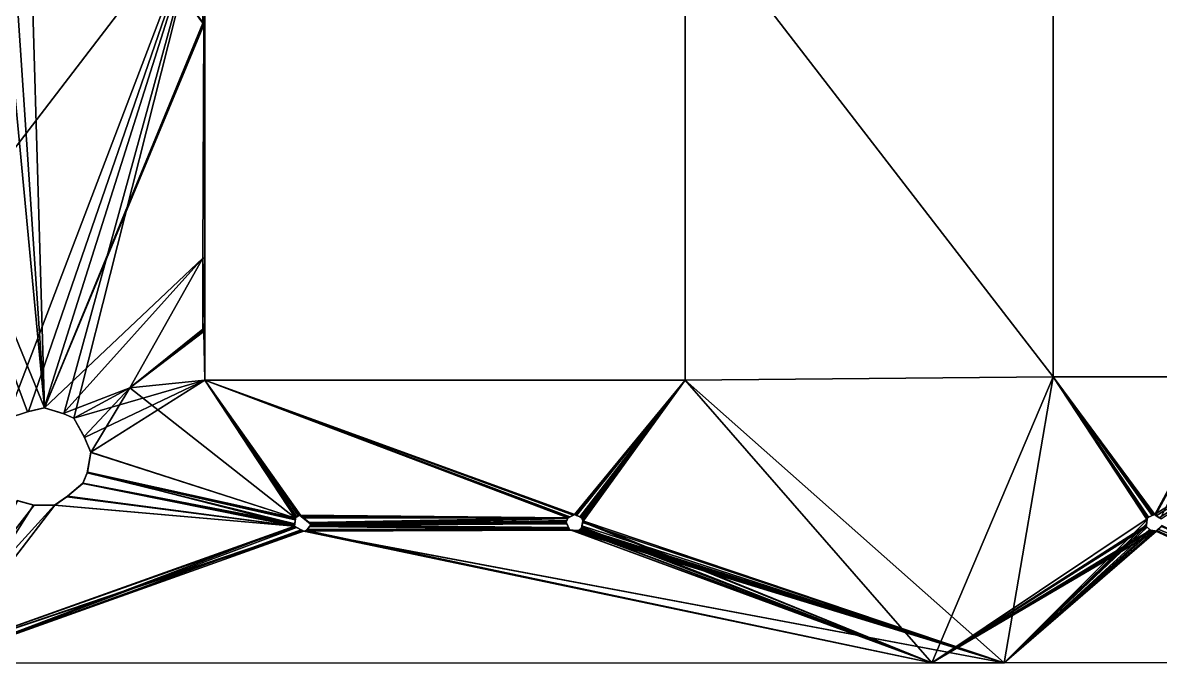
# Model space of a CAD drawing. Extents: x -24027 to 8739, y -18642 to 13672.
# Drawn here: x -15820 to -4729, y -18640 to -12393 of the extents above; entities that cross this region are included whole.
import ezdxf

# ---------------------------------------------------------------- set-up
doc = ezdxf.new("R2010")
doc.units = 0
doc.layers.get('0').update_dxf_attribs({"linetype": 'CONTINUOUS'})

msp = doc.modelspace()

# ---------------------------------------------------------------- linework, layer by layer
at = {"color": 7}
for points in [[(-15609, -16149, -4435), (-16196, -9947, -4435), (-17634, -11195, -4435), (-15609, -16149, -4435)], [(-15609, -16149, -4435), (-16021, -9993, -4435), (-16196, -9947, -4435), (-15609, -16149, -4435)], [(-16021, -9993, -4435), (-15609, -16149, -4435), (-15787, -10047, -4435), (-16021, -9993, -4435)], [(-14063, -12387, -4435), (-15787, -10047, -4435), (-14063, -12398, -4435), (-14063, -12387, -4435)], [(-15609, -16149, -4435), (-14063, -12398, -4435), (-15787, -10047, -4435), (-15609, -16149, -4435)], [(-15773, -16187, -4435), (-15609, -16149, -4435), (-17634, -11195, -4435), (-15773, -16187, -4435)], [(-15773, -16187, -4435), (-17634, -11195, -4435), (-15971, -16254, -4435), (-15773, -16187, -4435)], [(-17634, -15880, -3442), (-14045, -11195, -3442), (-15972, -16254, -3442), (-17634, -15880, -3442)], [(-17634, -11195, -3442), (-14045, -11195, -3442), (-17634, -15880, -3442), (-17634, -11195, -3442)], [(-15764, -16184, -3442), (-15972, -16254, -3442), (-14045, -11195, -3442), (-15764, -16184, -3442)], [(-15612, -16149, -3442), (-15764, -16184, -3442), (-14045, -11195, -3442), (-15612, -16149, -3442)], [(-15612, -16149, -3442), (-14045, -11195, -3442), (-15419, -16206, -3442), (-15612, -16149, -3442)], [(-15419, -16206, -3442), (-14045, -11195, -3442), (-15323, -16249, -3442), (-15419, -16206, -3442)], [(-14045, -15880, -3442), (-15323, -16249, -3442), (-14045, -11195, -3442), (-14045, -15880, -3442)], [(-14045, -15880, -3442), (-14045, -11195, -3442), (-14045, -12398, -4146), (-14045, -15880, -3442)], [(-14045, -12326, -4146), (-14045, -12398, -4146), (-14045, -11195, -3442), (-14045, -12326, -4146)], [(-5772, -11162, -3442), (-5772, -15846, -3442), (-9361, -11195, -3442), (-5772, -11162, -3442)], [(-5772, -11162, -4435), (-9361, -11195, -4435), (-5772, -15846, -4435), (-5772, -11162, -4435)], [(-9361, -15880, -3442), (-9361, -11195, -3442), (-5772, -15846, -3442), (-9361, -15880, -3442)], [(-9361, -15880, -4435), (-5772, -15846, -4435), (-9361, -11195, -4435), (-9361, -15880, -4435)], [(-9361, -11195, -3442), (-9361, -15880, -3442), (-9361, -15880, -4435), (-9361, -11195, -3442)], [(-9361, -11195, -3442), (-9361, -15880, -4435), (-9361, -11195, -4435), (-9361, -11195, -3442)], [(-5772, -11162, -4435), (-5772, -15846, -4435), (-5772, -15846, -3442), (-5772, -11162, -4435)], [(-5772, -11162, -4435), (-5772, -15846, -3442), (-5772, -11162, -3442), (-5772, -11162, -4435)], [(-14063, -12398, -4374), (-14063, -11696, -4373), (-14063, -12387, -4435), (-14063, -12398, -4374)], [(-14063, -12398, -4374), (-14045, -12326, -4146), (-14063, -11696, -4373), (-14063, -12398, -4374)], [(-14063, -12398, -4435), (-15609, -16149, -4435), (-14062, -12399, -4435), (-14063, -12398, -4435)], [(-14062, -12399, -4435), (-15609, -16149, -4435), (-14056, -12414, -4435), (-14062, -12399, -4435)], [(-14063, -14689, -4435), (-14056, -12414, -4435), (-15609, -16149, -4435), (-14063, -14689, -4435)], [(-14045, -12398, -4146), (-14045, -12326, -4146), (-14063, -12398, -4374), (-14045, -12398, -4146)], [(-14063, -12398, -4435), (-14063, -12398, -4374), (-14063, -12387, -4435), (-14063, -12398, -4435)], [(-14045, -12398, -4146), (-14063, -12398, -4374), (-14045, -12412, -4224), (-14045, -12398, -4146)], [(-14062, -12399, -4435), (-14063, -12398, -4374), (-14063, -12398, -4435), (-14062, -12399, -4435)], [(-14063, -12398, -4374), (-14062, -12399, -4435), (-14057, -12413, -4377), (-14063, -12398, -4374)], [(-14057, -12413, -4377), (-14045, -12412, -4224), (-14063, -12398, -4374), (-14057, -12413, -4377)], [(-14046, -14689, -4435), (-14056, -12414, -4435), (-14063, -14689, -4435), (-14046, -14689, -4435)], [(-14056, -12414, -4435), (-14057, -12413, -4377), (-14062, -12399, -4435), (-14056, -12414, -4435)], [(-14045, -12413, -4412), (-14045, -12412, -4228), (-14057, -12413, -4377), (-14045, -12413, -4412)], [(-14045, -12412, -4224), (-14057, -12413, -4377), (-14045, -12412, -4228), (-14045, -12412, -4224)], [(-14057, -12413, -4377), (-14045, -12413, -4423), (-14045, -12413, -4412), (-14057, -12413, -4377)], [(-14056, -12414, -4435), (-14057, -12413, -4377), (-14056, -12414, -4435), (-14056, -12414, -4435)], [(-14056, -12414, -4435), (-14057, -12413, -4377), (-14056, -12414, -4435), (-14056, -12414, -4435)], [(-14057, -12413, -4377), (-14056, -12414, -4435), (-14045, -12413, -4423), (-14057, -12413, -4377)], [(-14045, -14689, -4435), (-14045, -12413, -4435), (-14056, -12414, -4435), (-14045, -14689, -4435)], [(-14045, -12413, -4435), (-14045, -12413, -4423), (-14056, -12414, -4435), (-14045, -12413, -4435)], [(-14056, -12414, -4435), (-14045, -14689, -4435), (-14056, -12414, -4435), (-14056, -12414, -4435)], [(-14056, -12414, -4435), (-14056, -12414, -4435), (-14045, -14689, -4435), (-14056, -12414, -4435)], [(-14045, -14689, -4435), (-14056, -12414, -4435), (-14046, -14689, -4435), (-14045, -14689, -4435)], [(-14045, -15880, -3442), (-14045, -12398, -4146), (-14045, -14689, -4145), (-14045, -15880, -3442)], [(-14045, -12412, -4224), (-14045, -14689, -4145), (-14045, -12398, -4146), (-14045, -12412, -4224)], [(-14045, -12412, -4228), (-14045, -14689, -4145), (-14045, -12412, -4224), (-14045, -12412, -4228)], [(-14045, -12413, -4412), (-14045, -14689, -4435), (-14045, -12412, -4228), (-14045, -12413, -4412)], [(-14045, -14689, -4145), (-14045, -12412, -4228), (-14045, -14689, -4435), (-14045, -14689, -4145)], [(-14045, -12413, -4423), (-14045, -14689, -4435), (-14045, -12413, -4412), (-14045, -12413, -4423)], [(-14045, -12413, -4435), (-14045, -14689, -4435), (-14045, -12413, -4423), (-14045, -12413, -4435)], [(-15609, -16149, -4435), (-15426, -16203, -4435), (-14063, -14689, -4435), (-15609, -16149, -4435)], [(-14063, -14689, -4435), (-15426, -16203, -4435), (-14776, -15955, -4435), (-14063, -14689, -4435)], [(-14776, -15955, -4435), (-14063, -15380, -4435), (-14063, -14689, -4435), (-14776, -15955, -4435)], [(-14045, -14689, -4145), (-14063, -14689, -4373), (-14045, -15319, -4146), (-14045, -14689, -4145)], [(-14063, -14689, -4435), (-14063, -14689, -4373), (-14046, -14689, -4435), (-14063, -14689, -4435)], [(-14063, -15391, -4374), (-14045, -15319, -4146), (-14063, -14689, -4373), (-14063, -15391, -4374)], [(-14063, -15391, -4374), (-14063, -14689, -4373), (-14063, -15380, -4435), (-14063, -15391, -4374)], [(-14063, -14689, -4435), (-14063, -15380, -4435), (-14063, -14689, -4373), (-14063, -14689, -4435)], [(-14046, -14689, -4435), (-14063, -14689, -4373), (-14045, -14689, -4435), (-14046, -14689, -4435)], [(-14063, -14689, -4373), (-14045, -14689, -4145), (-14045, -14689, -4435), (-14063, -14689, -4373)], [(-14045, -15880, -3442), (-14045, -14689, -4145), (-14045, -15319, -4146), (-14045, -15880, -3442)], [(-14776, -15955, -4435), (-14063, -15391, -4435), (-14063, -15380, -4435), (-14776, -15955, -4435)], [(-14063, -15391, -4435), (-14776, -15955, -4435), (-14057, -15405, -4435), (-14063, -15391, -4435)], [(-14057, -15405, -4435), (-14776, -15955, -4435), (-14056, -15405, -4435), (-14057, -15405, -4435)], [(-14045, -15880, -4435), (-14056, -15405, -4435), (-14776, -15955, -4435), (-14045, -15880, -4435)], [(-14045, -15391, -4146), (-14045, -15319, -4146), (-14063, -15391, -4374), (-14045, -15391, -4146)], [(-14063, -15391, -4435), (-14063, -15391, -4374), (-14063, -15380, -4435), (-14063, -15391, -4435)], [(-14045, -15391, -4146), (-14063, -15391, -4374), (-14045, -15404, -4224), (-14045, -15391, -4146)], [(-14063, -15391, -4374), (-14063, -15391, -4435), (-14057, -15405, -4377), (-14063, -15391, -4374)], [(-14057, -15405, -4435), (-14057, -15405, -4377), (-14063, -15391, -4435), (-14057, -15405, -4435)], [(-14045, -15404, -4224), (-14063, -15391, -4374), (-14057, -15405, -4377), (-14045, -15404, -4224)], [(-14045, -15404, -4224), (-14057, -15405, -4377), (-14045, -15405, -4245), (-14045, -15404, -4224)], [(-14056, -15405, -4435), (-14057, -15405, -4377), (-14057, -15405, -4435), (-14056, -15405, -4435)], [(-14057, -15405, -4377), (-14056, -15405, -4435), (-14045, -15405, -4416), (-14057, -15405, -4377)], [(-14057, -15405, -4377), (-14045, -15405, -4416), (-14045, -15405, -4245), (-14057, -15405, -4377)], [(-14045, -15880, -4435), (-14045, -15406, -4435), (-14056, -15405, -4435), (-14045, -15880, -4435)], [(-14045, -15406, -4435), (-14045, -15405, -4416), (-14056, -15405, -4435), (-14045, -15406, -4435)], [(-14045, -15391, -4146), (-14045, -15880, -3442), (-14045, -15319, -4146), (-14045, -15391, -4146)], [(-14045, -15404, -4224), (-14045, -15880, -4435), (-14045, -15391, -4146), (-14045, -15404, -4224)], [(-14045, -15880, -3442), (-14045, -15391, -4146), (-14045, -15880, -4435), (-14045, -15880, -3442)], [(-14045, -15405, -4245), (-14045, -15880, -4435), (-14045, -15404, -4224), (-14045, -15405, -4245)], [(-14045, -15405, -4245), (-14045, -15405, -4416), (-14045, -15880, -4435), (-14045, -15405, -4245)], [(-14045, -15406, -4435), (-14045, -15880, -4435), (-14045, -15405, -4416), (-14045, -15406, -4435)], [(-5772, -15846, -3442), (-6252, -18636, -3442), (-9361, -15880, -3442), (-5772, -15846, -3442)], [(-5772, -15846, -4435), (-9361, -15880, -4435), (-6955, -18636, -4435), (-5772, -15846, -4435)], [(-6955, -18636, -4435), (-4857, -17231, -4435), (-5772, -15846, -4435), (-6955, -18636, -4435)], [(-5772, -15846, -3442), (-4858, -17240, -3442), (-6252, -18636, -3442), (-5772, -15846, -3442)], [(-5772, -15846, -3442), (-4844, -17216, -3442), (-4853, -17221, -3442), (-5772, -15846, -3442)], [(-4807, -17200, -3442), (-5772, -15846, -3442), (-4786, -17190, -3442), (-4807, -17200, -3442)], [(-4844, -17216, -3442), (-5772, -15846, -3442), (-4807, -17200, -3442), (-4844, -17216, -3442)], [(-4858, -17240, -3442), (-5772, -15846, -3442), (-4853, -17221, -3442), (-4858, -17240, -3442)], [(-2593, -15846, -3442), (-4786, -17190, -3442), (-5772, -15846, -3442), (-2593, -15846, -3442)], [(-4791, -17194, -4435), (-4782, -17190, -4435), (-5772, -15846, -4435), (-4791, -17194, -4435)], [(-4058, -15846, -4435), (-5772, -15846, -4435), (-4782, -17190, -4435), (-4058, -15846, -4435)], [(-4850, -17220, -4435), (-5772, -15846, -4435), (-4854, -17222, -4435), (-4850, -17220, -4435)], [(-4850, -17220, -4435), (-4791, -17194, -4435), (-5772, -15846, -4435), (-4850, -17220, -4435)], [(-4854, -17222, -4435), (-5772, -15846, -4435), (-4857, -17231, -4435), (-4854, -17222, -4435)], [(-2593, -15846, -3442), (-5772, -15846, -3442), (-4044, -15846, -4347), (-2593, -15846, -3442)], [(-5772, -15846, -3442), (-5772, -15846, -4435), (-4044, -15846, -4347), (-5772, -15846, -3442)], [(-4044, -15846, -4347), (-5772, -15846, -4435), (-4058, -15846, -4433), (-4044, -15846, -4347)], [(-4058, -15846, -4435), (-4058, -15846, -4433), (-5772, -15846, -4435), (-4058, -15846, -4435)], [(-4786, -17190, -3442), (-2593, -15846, -3442), (-4769, -17202, -3442), (-4786, -17190, -3442)], [(-4058, -15847, -4435), (-4058, -15846, -4435), (-4782, -17190, -4435), (-4058, -15847, -4435)], [(-4782, -17190, -4435), (-4044, -15858, -4435), (-4058, -15847, -4435), (-4782, -17190, -4435)], [(-4782, -17190, -4435), (-4774, -17195, -4435), (-4044, -15858, -4435), (-4782, -17190, -4435)], [(-4774, -17195, -4435), (-4726, -17227, -4435), (-4044, -15858, -4435), (-4774, -17195, -4435)], [(-4738, -17222, -3442), (-4769, -17202, -3442), (-2593, -15846, -3442), (-4738, -17222, -3442)], [(-4716, -17231, -3442), (-4738, -17222, -3442), (-2593, -15846, -3442), (-4716, -17231, -3442)], [(-15323, -16250, -4435), (-14776, -15955, -4435), (-15426, -16203, -4435), (-15323, -16250, -4435)], [(-15218, -16439, -3442), (-15323, -16249, -3442), (-14045, -15880, -3442), (-15218, -16439, -3442)], [(-15323, -16250, -4435), (-15222, -16430, -4435), (-14776, -15955, -4435), (-15323, -16250, -4435)], [(-15156, -16583, -4435), (-14776, -15955, -4435), (-15222, -16430, -4435), (-15156, -16583, -4435)], [(-14045, -15880, -3442), (-15156, -16581, -3442), (-15218, -16439, -3442), (-14045, -15880, -3442)], [(-15156, -16581, -3442), (-14045, -15880, -3442), (-13161, -17225, -3442), (-15156, -16581, -3442)], [(-14776, -15955, -4435), (-15156, -16583, -4435), (-13161, -17224, -4435), (-14776, -15955, -4435)], [(-14776, -15955, -4435), (-13161, -17224, -4435), (-14045, -15880, -4435), (-14776, -15955, -4435)], [(-9361, -15880, -4435), (-14045, -15880, -4435), (-10438, -17190, -4435), (-9361, -15880, -4435)], [(-10444, -17192, -4435), (-10438, -17190, -4435), (-14045, -15880, -4435), (-10444, -17192, -4435)], [(-14045, -15880, -4435), (-13121, -17196, -4435), (-10504, -17222, -4435), (-14045, -15880, -4435)], [(-10504, -17222, -4435), (-10496, -17218, -4435), (-14045, -15880, -4435), (-10504, -17222, -4435)], [(-10496, -17218, -4435), (-10444, -17192, -4435), (-14045, -15880, -4435), (-10496, -17218, -4435)], [(-13149, -17213, -3442), (-13158, -17221, -3442), (-14045, -15880, -3442), (-13149, -17213, -3442)], [(-14045, -15880, -3442), (-10503, -17221, -3442), (-13113, -17196, -3442), (-14045, -15880, -3442)], [(-13133, -17201, -3442), (-14045, -15880, -3442), (-13113, -17196, -3442), (-13133, -17201, -3442)], [(-13133, -17201, -3442), (-13149, -17213, -3442), (-14045, -15880, -3442), (-13133, -17201, -3442)], [(-13158, -17221, -3442), (-13161, -17225, -3442), (-14045, -15880, -3442), (-13158, -17221, -3442)], [(-10503, -17221, -3442), (-14045, -15880, -3442), (-10485, -17212, -3442), (-10503, -17221, -3442)], [(-10485, -17212, -3442), (-14045, -15880, -3442), (-10452, -17196, -3442), (-10485, -17212, -3442)], [(-10439, -17190, -3442), (-10452, -17196, -3442), (-14045, -15880, -3442), (-10439, -17190, -3442)], [(-14045, -15880, -3442), (-9361, -15880, -3442), (-10439, -17190, -3442), (-14045, -15880, -3442)], [(-13160, -17222, -4435), (-14045, -15880, -4435), (-13161, -17224, -4435), (-13160, -17222, -4435)], [(-13156, -17219, -4435), (-14045, -15880, -4435), (-13160, -17222, -4435), (-13156, -17219, -4435)], [(-13130, -17198, -4435), (-14045, -15880, -4435), (-13156, -17219, -4435), (-13130, -17198, -4435)], [(-13130, -17198, -4435), (-13121, -17196, -4435), (-14045, -15880, -4435), (-13130, -17198, -4435)], [(-14045, -15880, -4435), (-9361, -15880, -4435), (-14045, -15880, -3442), (-14045, -15880, -4435)], [(-9361, -15880, -3442), (-14045, -15880, -3442), (-9361, -15880, -4435), (-9361, -15880, -3442)], [(-10439, -17190, -3442), (-9361, -15880, -3442), (-10421, -17198, -3442), (-10439, -17190, -3442)], [(-10438, -17190, -4435), (-10430, -17194, -4435), (-9361, -15880, -4435), (-10438, -17190, -4435)], [(-10380, -17217, -4435), (-9361, -15880, -4435), (-10430, -17194, -4435), (-10380, -17217, -4435)], [(-10389, -17213, -3442), (-10421, -17198, -3442), (-9361, -15880, -3442), (-10389, -17213, -3442)], [(-9361, -15880, -3442), (-10371, -17223, -3442), (-10389, -17213, -3442), (-9361, -15880, -3442)], [(-10380, -17217, -4435), (-10372, -17221, -4435), (-9361, -15880, -4435), (-10380, -17217, -4435)], [(-10370, -17226, -4435), (-9361, -15880, -4435), (-10372, -17221, -4435), (-10370, -17226, -4435)], [(-9361, -15880, -3442), (-10366, -17234, -3442), (-10371, -17223, -3442), (-9361, -15880, -3442)], [(-10370, -17226, -4435), (-10356, -17256, -4435), (-9361, -15880, -4435), (-10370, -17226, -4435)], [(-10366, -17234, -3442), (-9361, -15880, -3442), (-10358, -17252, -3442), (-10366, -17234, -3442)], [(-6252, -18636, -3442), (-10358, -17252, -3442), (-9361, -15880, -3442), (-6252, -18636, -3442)], [(-10356, -17256, -4435), (-6955, -18636, -4435), (-9361, -15880, -4435), (-10356, -17256, -4435)], [(-15764, -16184, -3442), (-15773, -16187, -4435), (-15972, -16254, -3442), (-15764, -16184, -3442)], [(-15971, -16254, -4435), (-15972, -16254, -3442), (-15773, -16187, -4435), (-15971, -16254, -4435)], [(-15773, -16187, -4435), (-15764, -16184, -3442), (-15609, -16149, -4435), (-15773, -16187, -4435)], [(-15612, -16149, -3442), (-15609, -16149, -4435), (-15764, -16184, -3442), (-15612, -16149, -3442)], [(-15419, -16206, -3442), (-15426, -16203, -4435), (-15612, -16149, -3442), (-15419, -16206, -3442)], [(-15609, -16149, -4435), (-15612, -16149, -3442), (-15426, -16203, -4435), (-15609, -16149, -4435)], [(-15426, -16203, -4435), (-15419, -16206, -3442), (-15323, -16250, -4435), (-15426, -16203, -4435)], [(-15323, -16249, -3442), (-15323, -16250, -4435), (-15419, -16206, -3442), (-15323, -16249, -3442)], [(-15323, -16250, -4435), (-15323, -16249, -3442), (-15222, -16430, -4435), (-15323, -16250, -4435)], [(-15218, -16439, -3442), (-15222, -16430, -4435), (-15323, -16249, -3442), (-15218, -16439, -3442)], [(-15222, -16430, -4435), (-15218, -16439, -3442), (-15156, -16583, -4435), (-15222, -16430, -4435)], [(-15156, -16581, -3442), (-15156, -16583, -4435), (-15218, -16439, -3442), (-15156, -16581, -3442)], [(-15192, -16782, -3442), (-15190, -16775, -4435), (-15156, -16581, -3442), (-15192, -16782, -3442)], [(-15192, -16782, -3442), (-15156, -16581, -3442), (-13161, -17225, -3442), (-15192, -16782, -3442)], [(-15156, -16583, -4435), (-15156, -16581, -3442), (-15190, -16775, -4435), (-15156, -16583, -4435)], [(-15156, -16583, -4435), (-15190, -16775, -4435), (-13161, -17224, -4435), (-15156, -16583, -4435)], [(-15190, -16775, -4435), (-15192, -16782, -3442), (-15234, -16886, -4435), (-15190, -16775, -4435)], [(-15190, -16775, -4435), (-15234, -16886, -4435), (-13169, -17294, -4435), (-15190, -16775, -4435)], [(-15233, -16885, -3442), (-15234, -16886, -4435), (-15192, -16782, -3442), (-15233, -16885, -3442)], [(-15233, -16885, -3442), (-15192, -16782, -3442), (-13168, -17280, -3442), (-15233, -16885, -3442)], [(-13161, -17225, -3442), (-13164, -17240, -3442), (-15192, -16782, -3442), (-13161, -17225, -3442)], [(-13164, -17240, -3442), (-13168, -17280, -3442), (-15192, -16782, -3442), (-13164, -17240, -3442)], [(-13162, -17231, -4435), (-13161, -17224, -4435), (-15190, -16775, -4435), (-13162, -17231, -4435)], [(-13169, -17294, -4435), (-13162, -17231, -4435), (-15190, -16775, -4435), (-13169, -17294, -4435)], [(-15391, -17016, -3442), (-15385, -17011, -4435), (-15233, -16885, -3442), (-15391, -17016, -3442)], [(-15391, -17016, -3442), (-15233, -16885, -3442), (-13170, -17302, -3442), (-15391, -17016, -3442)], [(-15234, -16886, -4435), (-15233, -16885, -3442), (-15385, -17011, -4435), (-15234, -16886, -4435)], [(-15385, -17011, -4435), (-13170, -17304, -4435), (-15234, -16886, -4435), (-15385, -17011, -4435)], [(-13170, -17304, -4435), (-13169, -17294, -4435), (-15234, -16886, -4435), (-13170, -17304, -4435)], [(-13168, -17280, -3442), (-13170, -17302, -3442), (-15233, -16885, -3442), (-13168, -17280, -3442)], [(-15873, -17053, -4435), (-16910, -18640, -4435), (-15708, -17099, -4435), (-15873, -17053, -4435)], [(-15715, -17099, -3442), (-16691, -18640, -3442), (-15869, -17055, -3442), (-15715, -17099, -3442)], [(-15869, -17055, -3442), (-15873, -17053, -4435), (-15715, -17099, -3442), (-15869, -17055, -3442)], [(-15708, -17099, -4435), (-15715, -17099, -3442), (-15873, -17053, -4435), (-15708, -17099, -4435)], [(-15385, -17011, -4435), (-15391, -17016, -3442), (-15511, -17099, -4435), (-15385, -17011, -4435)], [(-15385, -17011, -4435), (-15511, -17099, -4435), (-13170, -17304, -4435), (-15385, -17011, -4435)], [(-15508, -17099, -3442), (-15511, -17099, -4435), (-15391, -17016, -3442), (-15508, -17099, -3442)], [(-15391, -17016, -3442), (-13170, -17302, -3442), (-15508, -17099, -3442), (-15391, -17016, -3442)], [(-15511, -17099, -4435), (-15708, -17099, -4435), (-16910, -18640, -4435), (-15511, -17099, -4435)], [(-15511, -17099, -4435), (-16910, -18640, -4435), (-13170, -17304, -4435), (-15511, -17099, -4435)], [(-15715, -17099, -3442), (-15508, -17099, -3442), (-16691, -18640, -3442), (-15715, -17099, -3442)], [(-15508, -17099, -3442), (-13170, -17302, -3442), (-16691, -18640, -3442), (-15508, -17099, -3442)], [(-15715, -17099, -3442), (-15708, -17099, -4435), (-15508, -17099, -3442), (-15715, -17099, -3442)], [(-15511, -17099, -4435), (-15508, -17099, -3442), (-15708, -17099, -4435), (-15511, -17099, -4435)], [(-10452, -17196, -3442), (-10439, -17190, -3442), (-10444, -17192, -4435), (-10452, -17196, -3442)], [(-10438, -17190, -4435), (-10444, -17192, -4435), (-10439, -17190, -3442), (-10438, -17190, -4435)], [(-10421, -17198, -3442), (-10430, -17194, -4435), (-10439, -17190, -3442), (-10421, -17198, -3442)], [(-10438, -17190, -4435), (-10439, -17190, -3442), (-10430, -17194, -4435), (-10438, -17190, -4435)], [(-4807, -17200, -3442), (-4786, -17190, -3442), (-4791, -17194, -4435), (-4807, -17200, -3442)], [(-4782, -17190, -4435), (-4791, -17194, -4435), (-4786, -17190, -3442), (-4782, -17190, -4435)], [(-4769, -17202, -3442), (-4774, -17195, -4435), (-4786, -17190, -3442), (-4769, -17202, -3442)], [(-4782, -17190, -4435), (-4786, -17190, -3442), (-4774, -17195, -4435), (-4782, -17190, -4435)], [(-13150, -17317, -3442), (-16691, -18640, -3442), (-13170, -17302, -3442), (-13150, -17317, -3442)], [(-13168, -17280, -3442), (-13169, -17294, -4435), (-13170, -17302, -3442), (-13168, -17280, -3442)], [(-13170, -17302, -3442), (-13169, -17294, -4435), (-13170, -17304, -4435), (-13170, -17302, -3442)], [(-13170, -17304, -4435), (-13161, -17310, -4435), (-13170, -17302, -3442), (-13170, -17304, -4435)], [(-13150, -17317, -3442), (-13170, -17302, -3442), (-13161, -17310, -4435), (-13150, -17317, -3442)], [(-13169, -17294, -4435), (-13168, -17280, -3442), (-13162, -17231, -4435), (-13169, -17294, -4435)], [(-13164, -17240, -3442), (-13162, -17231, -4435), (-13168, -17280, -3442), (-13164, -17240, -3442)], [(-13164, -17240, -3442), (-13161, -17225, -3442), (-13162, -17231, -4435), (-13164, -17240, -3442)], [(-13161, -17224, -4435), (-13162, -17231, -4435), (-13161, -17225, -3442), (-13161, -17224, -4435)], [(-13158, -17221, -3442), (-13160, -17222, -4435), (-13161, -17225, -3442), (-13158, -17221, -3442)], [(-13161, -17225, -3442), (-13160, -17222, -4435), (-13161, -17224, -4435), (-13161, -17225, -3442)], [(-13160, -17222, -4435), (-13158, -17221, -3442), (-13156, -17219, -4435), (-13160, -17222, -4435)], [(-13149, -17213, -3442), (-13156, -17219, -4435), (-13158, -17221, -3442), (-13149, -17213, -3442)], [(-13156, -17219, -4435), (-13149, -17213, -3442), (-13130, -17198, -4435), (-13156, -17219, -4435)], [(-13133, -17201, -3442), (-13130, -17198, -4435), (-13149, -17213, -3442), (-13133, -17201, -3442)], [(-13113, -17196, -3442), (-13121, -17196, -4435), (-13133, -17201, -3442), (-13113, -17196, -3442)], [(-13130, -17198, -4435), (-13133, -17201, -3442), (-13121, -17196, -4435), (-13130, -17198, -4435)], [(-13121, -17196, -4435), (-13107, -17208, -4435), (-10504, -17222, -4435), (-13121, -17196, -4435)], [(-13121, -17196, -4435), (-13113, -17196, -3442), (-13107, -17208, -4435), (-13121, -17196, -4435)], [(-13082, -17222, -3442), (-13107, -17208, -4435), (-13113, -17196, -3442), (-13082, -17222, -3442)], [(-13082, -17222, -3442), (-13113, -17196, -3442), (-10503, -17221, -3442), (-13082, -17222, -3442)], [(-13107, -17208, -4435), (-13019, -17282, -4435), (-10504, -17222, -4435), (-13107, -17208, -4435)], [(-13107, -17208, -4435), (-13082, -17222, -3442), (-13019, -17282, -4435), (-13107, -17208, -4435)], [(-13027, -17269, -3442), (-13082, -17222, -3442), (-10503, -17221, -3442), (-13027, -17269, -3442)], [(-13027, -17269, -3442), (-13019, -17282, -4435), (-13082, -17222, -3442), (-13027, -17269, -3442)], [(-13018, -17299, -4435), (-13048, -17337, -4435), (-10488, -17337, -4435), (-13018, -17299, -4435)], [(-13018, -17299, -4435), (-13023, -17306, -3442), (-13048, -17337, -4435), (-13018, -17299, -4435)], [(-10508, -17230, -3442), (-13027, -17269, -3442), (-10503, -17221, -3442), (-10508, -17230, -3442)], [(-13027, -17269, -3442), (-10508, -17230, -3442), (-13013, -17293, -3442), (-13027, -17269, -3442)], [(-13027, -17269, -3442), (-13013, -17293, -3442), (-13019, -17282, -4435), (-13027, -17269, -3442)], [(-13023, -17306, -3442), (-13018, -17299, -4435), (-13013, -17293, -3442), (-13023, -17306, -3442)], [(-13023, -17306, -3442), (-13013, -17293, -3442), (-10489, -17336, -3442), (-13023, -17306, -3442)], [(-10506, -17226, -4435), (-10504, -17222, -4435), (-13019, -17282, -4435), (-10506, -17226, -4435)], [(-13019, -17282, -4435), (-13013, -17293, -4435), (-10506, -17226, -4435), (-13019, -17282, -4435)], [(-13013, -17293, -4435), (-13019, -17282, -4435), (-13013, -17293, -3442), (-13013, -17293, -4435)], [(-13013, -17293, -4435), (-13018, -17299, -4435), (-10488, -17337, -4435), (-13013, -17293, -4435)], [(-13013, -17293, -3442), (-13018, -17299, -4435), (-13013, -17293, -4435), (-13013, -17293, -3442)], [(-10519, -17257, -4435), (-10506, -17226, -4435), (-13013, -17293, -4435), (-10519, -17257, -4435)], [(-10508, -17230, -3442), (-10516, -17249, -3442), (-13013, -17293, -3442), (-10508, -17230, -3442)], [(-10516, -17249, -3442), (-10520, -17260, -3442), (-13013, -17293, -3442), (-10516, -17249, -3442)], [(-10521, -17262, -4435), (-10519, -17257, -4435), (-13013, -17293, -4435), (-10521, -17262, -4435)], [(-10520, -17260, -3442), (-10515, -17279, -3442), (-13013, -17293, -3442), (-10520, -17260, -3442)], [(-10521, -17262, -4435), (-13013, -17293, -4435), (-10518, -17270, -4435), (-10521, -17262, -4435)], [(-10518, -17270, -4435), (-13013, -17293, -4435), (-10492, -17328, -4435), (-10518, -17270, -4435)], [(-10515, -17279, -3442), (-10498, -17316, -3442), (-13013, -17293, -3442), (-10515, -17279, -3442)], [(-10492, -17328, -4435), (-13013, -17293, -4435), (-10488, -17337, -4435), (-10492, -17328, -4435)], [(-10498, -17316, -3442), (-10489, -17336, -3442), (-13013, -17293, -3442), (-10498, -17316, -3442)], [(-10521, -17262, -4435), (-10520, -17260, -3442), (-10519, -17257, -4435), (-10521, -17262, -4435)], [(-10518, -17270, -4435), (-10520, -17260, -3442), (-10521, -17262, -4435), (-10518, -17270, -4435)], [(-10519, -17257, -4435), (-10520, -17260, -3442), (-10516, -17249, -3442), (-10519, -17257, -4435)], [(-10518, -17270, -4435), (-10515, -17279, -3442), (-10520, -17260, -3442), (-10518, -17270, -4435)], [(-10519, -17257, -4435), (-10516, -17249, -3442), (-10506, -17226, -4435), (-10519, -17257, -4435)], [(-10492, -17328, -4435), (-10498, -17316, -3442), (-10518, -17270, -4435), (-10492, -17328, -4435)], [(-10515, -17279, -3442), (-10518, -17270, -4435), (-10498, -17316, -3442), (-10515, -17279, -3442)], [(-10508, -17230, -3442), (-10506, -17226, -4435), (-10516, -17249, -3442), (-10508, -17230, -3442)], [(-10508, -17230, -3442), (-10503, -17221, -3442), (-10506, -17226, -4435), (-10508, -17230, -3442)], [(-10504, -17222, -4435), (-10506, -17226, -4435), (-10503, -17221, -3442), (-10504, -17222, -4435)], [(-10504, -17222, -4435), (-10503, -17221, -3442), (-10496, -17218, -4435), (-10504, -17222, -4435)], [(-10485, -17212, -3442), (-10496, -17218, -4435), (-10503, -17221, -3442), (-10485, -17212, -3442)], [(-10496, -17218, -4435), (-10485, -17212, -3442), (-10444, -17192, -4435), (-10496, -17218, -4435)], [(-10452, -17196, -3442), (-10444, -17192, -4435), (-10485, -17212, -3442), (-10452, -17196, -3442)], [(-10430, -17194, -4435), (-10421, -17198, -3442), (-10380, -17217, -4435), (-10430, -17194, -4435)], [(-10389, -17213, -3442), (-10380, -17217, -4435), (-10421, -17198, -3442), (-10389, -17213, -3442)], [(-10389, -17213, -3442), (-10371, -17223, -3442), (-10380, -17217, -4435), (-10389, -17213, -3442)], [(-10372, -17221, -4435), (-10380, -17217, -4435), (-10371, -17223, -3442), (-10372, -17221, -4435)], [(-10373, -17323, -3442), (-10369, -17299, -3442), (-6252, -18636, -3442), (-10373, -17323, -3442)], [(-10369, -17311, -4435), (-10369, -17299, -3442), (-10373, -17323, -3442), (-10369, -17311, -4435)], [(-10372, -17221, -4435), (-10371, -17223, -3442), (-10370, -17226, -4435), (-10372, -17221, -4435)], [(-10366, -17234, -3442), (-10370, -17226, -4435), (-10371, -17223, -3442), (-10366, -17234, -3442)], [(-10370, -17226, -4435), (-10366, -17234, -3442), (-10356, -17256, -4435), (-10370, -17226, -4435)], [(-6955, -18636, -4435), (-10358, -17263, -4435), (-10369, -17311, -4435), (-6955, -18636, -4435)], [(-10369, -17311, -4435), (-10358, -17263, -4435), (-10369, -17299, -3442), (-10369, -17311, -4435)], [(-10362, -17269, -3442), (-10369, -17299, -3442), (-10358, -17263, -4435), (-10362, -17269, -3442)], [(-10362, -17269, -3442), (-6252, -18636, -3442), (-10369, -17299, -3442), (-10362, -17269, -3442)], [(-10358, -17252, -3442), (-10356, -17256, -4435), (-10366, -17234, -3442), (-10358, -17252, -3442)], [(-10358, -17252, -3442), (-6252, -18636, -3442), (-10362, -17269, -3442), (-10358, -17252, -3442)], [(-10362, -17269, -3442), (-10358, -17263, -4435), (-10358, -17252, -3442), (-10362, -17269, -3442)], [(-10356, -17256, -4435), (-10358, -17252, -3442), (-10358, -17263, -4435), (-10356, -17256, -4435)], [(-10358, -17263, -4435), (-6955, -18636, -4435), (-10356, -17256, -4435), (-10358, -17263, -4435)], [(-4863, -17294, -4435), (-4857, -17231, -4435), (-6955, -18636, -4435), (-4863, -17294, -4435)], [(-4865, -17304, -4435), (-4863, -17294, -4435), (-6955, -18636, -4435), (-4865, -17304, -4435)], [(-4862, -17280, -3442), (-6252, -18636, -3442), (-4858, -17240, -3442), (-4862, -17280, -3442)], [(-4865, -17302, -3442), (-6252, -18636, -3442), (-4862, -17280, -3442), (-4865, -17302, -3442)], [(-4855, -17314, -3442), (-6252, -18636, -3442), (-4865, -17302, -3442), (-4855, -17314, -3442)], [(-4862, -17280, -3442), (-4863, -17294, -4435), (-4865, -17302, -3442), (-4862, -17280, -3442)], [(-4865, -17304, -4435), (-4865, -17302, -3442), (-4863, -17294, -4435), (-4865, -17304, -4435)], [(-4865, -17304, -4435), (-4860, -17309, -4435), (-4865, -17302, -3442), (-4865, -17304, -4435)], [(-4855, -17314, -3442), (-4865, -17302, -3442), (-4860, -17309, -4435), (-4855, -17314, -3442)], [(-4863, -17294, -4435), (-4862, -17280, -3442), (-4857, -17231, -4435), (-4863, -17294, -4435)], [(-4858, -17240, -3442), (-4857, -17231, -4435), (-4862, -17280, -3442), (-4858, -17240, -3442)], [(-4858, -17240, -3442), (-4853, -17221, -3442), (-4857, -17231, -4435), (-4858, -17240, -3442)], [(-4854, -17222, -4435), (-4857, -17231, -4435), (-4853, -17221, -3442), (-4854, -17222, -4435)], [(-4854, -17222, -4435), (-4853, -17221, -3442), (-4850, -17220, -4435), (-4854, -17222, -4435)], [(-4844, -17216, -3442), (-4850, -17220, -4435), (-4853, -17221, -3442), (-4844, -17216, -3442)], [(-4791, -17194, -4435), (-4850, -17220, -4435), (-4807, -17200, -3442), (-4791, -17194, -4435)], [(-4844, -17216, -3442), (-4807, -17200, -3442), (-4850, -17220, -4435), (-4844, -17216, -3442)], [(-4726, -17227, -4435), (-4774, -17195, -4435), (-4738, -17222, -3442), (-4726, -17227, -4435)], [(-4769, -17202, -3442), (-4738, -17222, -3442), (-4774, -17195, -4435), (-4769, -17202, -3442)], [(-4763, -17345, -4435), (-4712, -17298, -4435), (-4749, -17334, -3442), (-4763, -17345, -4435)], [(-4712, -17298, -4435), (-4763, -17345, -4435), (-1971, -18633, -4435), (-4712, -17298, -4435)], [(-4717, -17305, -3442), (-4749, -17334, -3442), (-4712, -17298, -4435), (-4717, -17305, -3442)], [(-4726, -17227, -4435), (-4738, -17222, -3442), (-4716, -17231, -3442), (-4726, -17227, -4435)], [(-13161, -17310, -4435), (-13170, -17304, -4435), (-16910, -18640, -4435), (-13161, -17310, -4435)], [(-13092, -17347, -4435), (-13161, -17310, -4435), (-16910, -18640, -4435), (-13092, -17347, -4435)], [(-13081, -17353, -4435), (-13092, -17347, -4435), (-16910, -18640, -4435), (-13081, -17353, -4435)], [(-13081, -17353, -4435), (-16910, -18640, -4435), (-6955, -18636, -4435), (-13081, -17353, -4435)], [(-13107, -17340, -3442), (-16691, -18640, -3442), (-13150, -17317, -3442), (-13107, -17340, -3442)], [(-13082, -17353, -3442), (-16691, -18640, -3442), (-13107, -17340, -3442), (-13082, -17353, -3442)], [(-6252, -18636, -3442), (-16691, -18640, -3442), (-13082, -17353, -3442), (-6252, -18636, -3442)], [(-13150, -17317, -3442), (-13161, -17310, -4435), (-13107, -17340, -3442), (-13150, -17317, -3442)], [(-13092, -17347, -4435), (-13107, -17340, -3442), (-13161, -17310, -4435), (-13092, -17347, -4435)], [(-13107, -17340, -3442), (-13092, -17347, -4435), (-13082, -17353, -3442), (-13107, -17340, -3442)], [(-13081, -17353, -4435), (-13082, -17353, -3442), (-13092, -17347, -4435), (-13081, -17353, -4435)], [(-13077, -17352, -4435), (-13073, -17351, -3442), (-13082, -17353, -3442), (-13077, -17352, -4435)], [(-13073, -17351, -3442), (-6252, -18636, -3442), (-13082, -17353, -3442), (-13073, -17351, -3442)], [(-13082, -17353, -3442), (-13081, -17353, -4435), (-13077, -17352, -4435), (-13082, -17353, -3442)], [(-13077, -17352, -4435), (-13081, -17353, -4435), (-6955, -18636, -4435), (-13077, -17352, -4435)], [(-13055, -17344, -4435), (-13077, -17352, -4435), (-6955, -18636, -4435), (-13055, -17344, -4435)], [(-13077, -17352, -4435), (-13055, -17344, -4435), (-13073, -17351, -3442), (-13077, -17352, -4435)], [(-13059, -17346, -3442), (-10477, -17342, -3442), (-13073, -17351, -3442), (-13059, -17346, -3442)], [(-13073, -17351, -3442), (-10477, -17342, -3442), (-6252, -18636, -3442), (-13073, -17351, -3442)], [(-13059, -17346, -3442), (-13073, -17351, -3442), (-13055, -17344, -4435), (-13059, -17346, -3442)], [(-13052, -17343, -3442), (-10477, -17342, -3442), (-13059, -17346, -3442), (-13052, -17343, -3442)], [(-13059, -17346, -3442), (-13055, -17344, -4435), (-13052, -17343, -3442), (-13059, -17346, -3442)], [(-6955, -18636, -4435), (-10482, -17340, -4435), (-13055, -17344, -4435), (-6955, -18636, -4435)], [(-13052, -17343, -4435), (-13055, -17344, -4435), (-10482, -17340, -4435), (-13052, -17343, -4435)], [(-13052, -17343, -4435), (-13052, -17343, -3442), (-13055, -17344, -4435), (-13052, -17343, -4435)], [(-13048, -17337, -4435), (-13042, -17331, -3442), (-13052, -17343, -3442), (-13048, -17337, -4435)], [(-13042, -17331, -3442), (-10489, -17336, -3442), (-13052, -17343, -3442), (-13042, -17331, -3442)], [(-10477, -17342, -3442), (-13052, -17343, -3442), (-10489, -17336, -3442), (-10477, -17342, -3442)], [(-10482, -17340, -4435), (-10488, -17337, -4435), (-13052, -17343, -4435), (-10482, -17340, -4435)], [(-13048, -17337, -4435), (-13052, -17343, -4435), (-10488, -17337, -4435), (-13048, -17337, -4435)], [(-13048, -17337, -4435), (-13052, -17343, -3442), (-13052, -17343, -4435), (-13048, -17337, -4435)], [(-13042, -17331, -3442), (-13048, -17337, -4435), (-13023, -17306, -3442), (-13042, -17331, -3442)], [(-13023, -17306, -3442), (-10489, -17336, -3442), (-13042, -17331, -3442), (-13023, -17306, -3442)], [(-10498, -17316, -3442), (-10492, -17328, -4435), (-10489, -17336, -3442), (-10498, -17316, -3442)], [(-10488, -17337, -4435), (-10489, -17336, -3442), (-10492, -17328, -4435), (-10488, -17337, -4435)], [(-10488, -17337, -4435), (-10482, -17340, -4435), (-10489, -17336, -3442), (-10488, -17337, -4435)], [(-10477, -17342, -3442), (-10489, -17336, -3442), (-10482, -17340, -4435), (-10477, -17342, -3442)], [(-6955, -18636, -4435), (-10471, -17341, -4435), (-10482, -17340, -4435), (-6955, -18636, -4435)], [(-10471, -17341, -4435), (-10477, -17342, -3442), (-10482, -17340, -4435), (-10471, -17341, -4435)], [(-10471, -17341, -4435), (-10452, -17343, -3442), (-10477, -17342, -3442), (-10471, -17341, -4435)], [(-10452, -17343, -3442), (-6252, -18636, -3442), (-10477, -17342, -3442), (-10452, -17343, -3442)], [(-10471, -17341, -4435), (-6955, -18636, -4435), (-10401, -17344, -4435), (-10471, -17341, -4435)], [(-10452, -17343, -3442), (-10471, -17341, -4435), (-10401, -17344, -4435), (-10452, -17343, -3442)], [(-10408, -17345, -3442), (-6252, -18636, -3442), (-10452, -17343, -3442), (-10408, -17345, -3442)], [(-10401, -17344, -4435), (-10408, -17345, -3442), (-10452, -17343, -3442), (-10401, -17344, -4435)], [(-10393, -17340, -3442), (-6252, -18636, -3442), (-10408, -17345, -3442), (-10393, -17340, -3442)], [(-10408, -17345, -3442), (-10401, -17344, -4435), (-10393, -17340, -3442), (-10408, -17345, -3442)], [(-10394, -17342, -4435), (-10393, -17340, -3442), (-10401, -17344, -4435), (-10394, -17342, -4435)], [(-10394, -17342, -4435), (-10401, -17344, -4435), (-6955, -18636, -4435), (-10394, -17342, -4435)], [(-10374, -17324, -4435), (-10394, -17342, -4435), (-6955, -18636, -4435), (-10374, -17324, -4435)], [(-10374, -17324, -4435), (-10380, -17329, -3442), (-10394, -17342, -4435), (-10374, -17324, -4435)], [(-10393, -17340, -3442), (-10394, -17342, -4435), (-10380, -17329, -3442), (-10393, -17340, -3442)], [(-10393, -17340, -3442), (-10380, -17329, -3442), (-6252, -18636, -3442), (-10393, -17340, -3442)], [(-10373, -17323, -3442), (-6252, -18636, -3442), (-10380, -17329, -3442), (-10373, -17323, -3442)], [(-10380, -17329, -3442), (-10374, -17324, -4435), (-10373, -17323, -3442), (-10380, -17329, -3442)], [(-10371, -17321, -4435), (-10374, -17324, -4435), (-6955, -18636, -4435), (-10371, -17321, -4435)], [(-10371, -17321, -4435), (-10373, -17323, -3442), (-10374, -17324, -4435), (-10371, -17321, -4435)], [(-10369, -17311, -4435), (-10373, -17323, -3442), (-10371, -17321, -4435), (-10369, -17311, -4435)], [(-6955, -18636, -4435), (-10369, -17311, -4435), (-10371, -17321, -4435), (-6955, -18636, -4435)], [(-4860, -17309, -4435), (-4865, -17304, -4435), (-6955, -18636, -4435), (-4860, -17309, -4435)], [(-4860, -17309, -4435), (-6955, -18636, -4435), (-4825, -17343, -4435), (-4860, -17309, -4435)], [(-4819, -17348, -4435), (-4825, -17343, -4435), (-6955, -18636, -4435), (-4819, -17348, -4435)], [(-6955, -18636, -4435), (-4777, -17352, -4435), (-4810, -17348, -4435), (-6955, -18636, -4435)], [(-6955, -18636, -4435), (-4810, -17348, -4435), (-4819, -17348, -4435), (-6955, -18636, -4435)], [(-6955, -18636, -4435), (-1971, -18633, -4435), (-4772, -17352, -4435), (-6955, -18636, -4435)], [(-6955, -18636, -4435), (-4772, -17352, -4435), (-4777, -17352, -4435), (-6955, -18636, -4435)], [(-4855, -17314, -3442), (-4833, -17335, -3442), (-6252, -18636, -3442), (-4855, -17314, -3442)], [(-4820, -17347, -3442), (-6252, -18636, -3442), (-4833, -17335, -3442), (-4820, -17347, -3442)], [(-4779, -17349, -3442), (-6252, -18636, -3442), (-4800, -17347, -3442), (-4779, -17349, -3442)], [(-4820, -17347, -3442), (-4800, -17347, -3442), (-6252, -18636, -3442), (-4820, -17347, -3442)], [(-4767, -17351, -3442), (-6252, -18636, -3442), (-4779, -17349, -3442), (-4767, -17351, -3442)], [(-4767, -17351, -3442), (-1614, -18633, -3442), (-6252, -18636, -3442), (-4767, -17351, -3442)], [(-4825, -17343, -4435), (-4833, -17335, -3442), (-4860, -17309, -4435), (-4825, -17343, -4435)], [(-4855, -17314, -3442), (-4860, -17309, -4435), (-4833, -17335, -3442), (-4855, -17314, -3442)], [(-4833, -17335, -3442), (-4825, -17343, -4435), (-4820, -17347, -3442), (-4833, -17335, -3442)], [(-4819, -17348, -4435), (-4820, -17347, -3442), (-4825, -17343, -4435), (-4819, -17348, -4435)], [(-4819, -17348, -4435), (-4810, -17348, -4435), (-4820, -17347, -3442), (-4819, -17348, -4435)], [(-4800, -17347, -3442), (-4820, -17347, -3442), (-4810, -17348, -4435), (-4800, -17347, -3442)], [(-4777, -17352, -4435), (-4800, -17347, -3442), (-4810, -17348, -4435), (-4777, -17352, -4435)], [(-4777, -17352, -4435), (-4779, -17349, -3442), (-4800, -17347, -3442), (-4777, -17352, -4435)], [(-4777, -17352, -4435), (-4772, -17352, -4435), (-4779, -17349, -3442), (-4777, -17352, -4435)], [(-4767, -17351, -3442), (-4779, -17349, -3442), (-4772, -17352, -4435), (-4767, -17351, -3442)], [(-4767, -17351, -3442), (-4772, -17352, -4435), (-4763, -17345, -4435), (-4767, -17351, -3442)], [(-4772, -17352, -4435), (-1971, -18633, -4435), (-4763, -17345, -4435), (-4772, -17352, -4435)], [(-4749, -17334, -3442), (-4767, -17351, -3442), (-4763, -17345, -4435), (-4749, -17334, -3442)], [(-4749, -17334, -3442), (-1614, -18633, -3442), (-4767, -17351, -3442), (-4749, -17334, -3442)], [(-4717, -17305, -3442), (-1614, -18633, -3442), (-4749, -17334, -3442), (-4717, -17305, -3442)], [(-6955, -18636, -4435), (-6252, -18636, -3442), (-1971, -18633, -4435), (-6955, -18636, -4435)], [(-1614, -18633, -3442), (-1971, -18633, -4435), (-6252, -18636, -3442), (-1614, -18633, -3442)], [(-16910, -18640, -4435), (-16691, -18640, -3442), (-6955, -18636, -4435), (-16910, -18640, -4435)], [(-6252, -18636, -3442), (-6955, -18636, -4435), (-16691, -18640, -3442), (-6252, -18636, -3442)]]:
    msp.add_polyline3d(points, dxfattribs=at)

doc.saveas('drawing.dxf')
